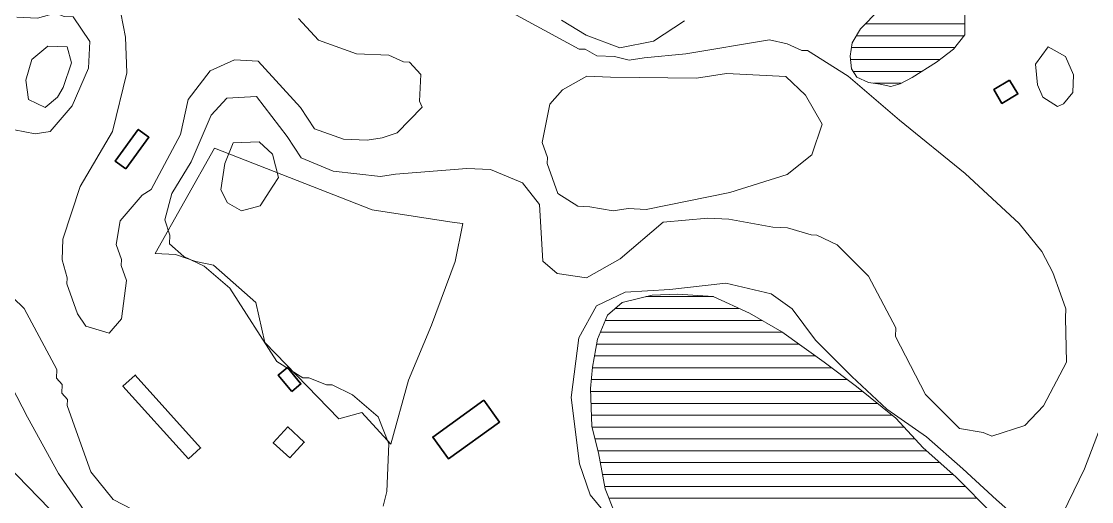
# Model space of a CAD drawing. Header units: millimetres. Extents: x 396621004 to 402046651, y 6785344214 to 6789799943.
# Drawn here: x 399194106 to 399555109, y 6786344434 to 6786506415 of the extents above; entities that cross this region are included whole.
import ezdxf

# ---------------------------------------------------------------- set-up
doc = ezdxf.new("R2010")
doc.units = ezdxf.units.MM
doc.header["$MEASUREMENT"] = 0
for name, color, linetype, lineweight in [('02 Korkeuskayrat_Kynä_nro__2', 8, 'Continuous', 15), ('02 Rakennelmat_Kynä_nro__7', 7, 'Continuous', 35), ('02 Suot_Kynä_nro__101', 252, 'Continuous', 15)]:
    doc.layers.add(name, color=color, linetype=linetype, lineweight=lineweight)
for name, color, linetype, lineweight, true_color in [('02 Maaston rajat_Kynä_nro__82', 7, 'Continuous', 20, 0xaaaaaa), ('02 Maatalousmaa_Kynä_nro__102', 7, 'Continuous', 15, 0xcccccc), ('02 Suot_Kynä_nro__102', 7, 'Continuous', 15, 0xcccccc), ('02 Vesialueet_Kynä_nro__105', 7, 'Continuous', 15, 0xcae6ff)]:
    doc.layers.add(name, color=color, linetype=linetype, lineweight=lineweight, true_color=true_color)
pattern_1 = [(0, (1245072124.6, 6788065563.7), (0, 4000), [])]

msp = doc.modelspace()

# ---------------------------------------------------------------- hatches: boundary and pattern name
at = {"layer": '02 Suot_Kynä_nro__102', "linetype": 'Continuous', "lineweight": 15, "true_color": 0xcccccc}
h = msp.add_hatch(dxfattribs=at)
h.set_pattern_fill('KAJO___suo', color=254, style=0, pattern_type=2)
h.set_pattern_definition(pattern_1)
h.paths.add_polyline_path([(399502845.45, 6786492616.25), (399508573.45, 6786497097.28), (399512313.5, 6786501928.38), (399512372.46, 6786508429.87), (399510258.16, 6786513921.13), (399503494.06, 6786516381.69), (399497479.66, 6786516171.64), (399489359.37, 6786514061.16), (399483420.78, 6786510340.31), (399477103.13, 6786503878.83), (399474331.79, 6786499227.77), (399473615.79, 6786494706.73), (399474079.09, 6786490375.74), (399475949.11, 6786487635.11), (399479840.78, 6786485804.7), (399483791.42, 6786485284.58), (399487396.69, 6786484464.39), (399490580.79, 6786485354.59), (399494590.39, 6786487505.08)])
h = msp.add_hatch(dxfattribs=at)
h.set_pattern_fill('KAJO___suo', color=254, style=0, pattern_type=2)
h.set_pattern_definition(pattern_1)
h.paths.add_polyline_path([(399394333.51, 6786340581.47), (399400179.44, 6786332029.52), (399404913.47, 6786326288.2), (399409841.24, 6786319536.66), (399413252.77, 6786312355.01), (399414120.39, 6786304553.23), (399411045.8, 6786292680.51), (399406353.89, 6786283638.44), (399399210.74, 6786275716.63), (399391823.3, 6786268064.88), (399382793.28, 6786262483.6), (399374672.99, 6786255121.92), (399368043.67, 6786245529.73), (399372457.6, 6786247000.06), (399374841.46, 6786247590.2), (399377435.91, 6786248020.3), (399379735.53, 6786248340.37), (399385573.04, 6786248580.42), (399388007.44, 6786248810.48), (399390585.04, 6786249100.54), (399394274.55, 6786249950.74), (399396447.82, 6786250550.87), (399397829.28, 6786250870.95), (399398966.46, 6786250990.98), (399400179.44, 6786251040.99), (399402580.15, 6786250850.94), (399403927.92, 6786250810.93), (399405140.9, 6786250930.96), (399408409.23, 6786251871.18), (399409495.87, 6786252141.24), (399410624.62, 6786252901.41), (399411846.04, 6786253941.65), (399412966.37, 6786254631.81), (399414010.88, 6786255331.97), (399416091.5, 6786257372.44), (399417169.71, 6786258412.67), (399417826.74, 6786259502.92), (399418273.19, 6786260673.19), (399418500.63, 6786261723.43), (399419561.99, 6786262623.64), (399420648.63, 6786262823.68), (399421827.92, 6786263373.81), (399423007.22, 6786263913.93), (399425138.37, 6786265804.36), (399426208.16, 6786266714.57), (399427084.2, 6786267854.83), (399427522.23, 6786268955.09), (399427909.71, 6786270275.39), (399428221.38, 6786271525.67), (399429409.1, 6786273916.22), (399431043.26, 6786277477.03), (399432079.36, 6786279737.55), (399432677.43, 6786281107.87), (399433351.31, 6786282408.16), (399435221.34, 6786284458.63), (399437184.02, 6786286789.17), (399438060.07, 6786287989.44), (399438944.54, 6786289269.73), (399441336.82, 6786291710.29), (399443501.67, 6786293950.8), (399444588.3, 6786295071.06), (399445514.89, 6786296061.29), (399447325.95, 6786298261.79), (399448210.42, 6786299532.08), (399450897.53, 6786303012.88), (399452270.56, 6786305103.36), (399453138.19, 6786306173.6), (399453643.6, 6786307193.83), (399455311.46, 6786309334.32), (399455606.28, 6786310374.56), (399456532.87, 6786311364.79), (399457670.05, 6786312275), (399460096.02, 6786314135.42), (399461241.63, 6786315185.66), (399462311.41, 6786316095.87), (399465722.94, 6786318026.31), (399468030.99, 6786319326.61), (399469142.9, 6786319946.75), (399470322.19, 6786320426.86), (399472579.7, 6786321167.03), (399474820.36, 6786321627.14), (399475974.38, 6786321887.19), (399477128.41, 6786322087.24), (399479630.19, 6786322307.29), (399481053.77, 6786322337.3), (399482393.11, 6786322227.27), (399483597.68, 6786322207.27), (399484667.47, 6786322267.28), (399485728.83, 6786322247.28), (399488180.08, 6786321767.17), (399489233.02, 6786321617.13), (399490285.96, 6786321527.11), (399492585.59, 6786321847.19), (399493798.57, 6786321957.21), (399494868.36, 6786322017.22), (399497134.29, 6786321907.2), (399502769.64, 6786321387.08), (399508623.99, 6786320846.96), (399513071.61, 6786320566.89), (399515615.52, 6786320366.85), (399516862.2, 6786320046.77), (399517957.26, 6786319536.66), (399519043.9, 6786318886.51), (399520189.5, 6786318086.33), (399521175.05, 6786317086.1), (399523045.08, 6786314735.56), (399526498.72, 6786309984.47), (399530668.37, 6786304393.19), (399532277.27, 6786302282.71), (399533321.78, 6786301132.45), (399534290.49, 6786299922.17), (399535739.34, 6786297601.64), (399536345.83, 6786296351.35), (399537036.56, 6786295161.08), (399537651.48, 6786294040.82), (399537996.84, 6786293020.59), (399538375.9, 6786290580.03), (399538990.82, 6786285908.96), (399539513.08, 6786283528.42), (399539917.41, 6786282288.14), (399540178.54, 6786281127.87), (399540195.39, 6786278717.32), (399539934.26, 6786276326.77), (399539192.99, 6786274116.27), (399538089.5, 6786271855.75), (399535806.73, 6786267284.7), (399534560.04, 6786265034.19), (399533187.01, 6786262943.71), (399532066.68, 6786260413.13), (399530803.15, 6786257952.57), (399530348.28, 6786256712.28), (399530045.03, 6786255532.01), (399529649.13, 6786253291.5), (399529564.89, 6786252231.26), (399529295.34, 6786248840.48), (399529093.17, 6786246299.9), (399529008.94, 6786245249.66), (399529067.9, 6786244179.42), (399529876.56, 6786241908.9), (399530221.93, 6786240818.65), (399530398.82, 6786239528.35), (399530457.78, 6786238458.11), (399530255.62, 6786235917.53), (399530162.96, 6786234787.27), (399529842.87, 6786233707.02), (399535174.96, 6786234797.27), (399541576.85, 6786237747.95), (399546841.55, 6786242999.15), (399552316.85, 6786252751.38), (399553369.79, 6786258962.8), (399556932.94, 6786265304.25), (399562660.95, 6786275046.48), (399562029.18, 6786282588.2), (399557977.46, 6786292060.37), (399552561.13, 6786304343.18), (399547717.6, 6786312845.13), (399545704.38, 6786317696.24), (399540304.89, 6786325227.96), (399531628.66, 6786332159.55), (399521747.85, 6786340151.37), (399509339.99, 6786352784.26), (399498305.16, 6786362586.51), (399489022.43, 6786372548.79), (399475763.79, 6786383211.22), (399464905.86, 6786391513.12), (399450627.98, 6786401715.46), (399439660.54, 6786408016.9), (399427412.72, 6786413618.18), (399415442.88, 6786414448.37), (399406909.85, 6786414108.29), (399396776.34, 6786411597.72), (399391814.88, 6786407326.74), (399388411.77, 6786399224.89), (399386710.22, 6786389792.73), (399386103.72, 6786382561.08), (399386491.21, 6786369768.15), (399388807.68, 6786360886.12), (399390980.95, 6786348753.34)])

# ---------------------------------------------------------------- linework, layer by layer
at = {"layer": '02 Korkeuskayrat_Kynä_nro__2', "color": 8, "linetype": 'Continuous', "lineweight": 15, "flags": 128}
for points in [[(399287632.64, 6786507439.65), (399294304.08, 6786500127.97), (399307107.84, 6786495526.92), (399318100.55, 6786495026.81), (399323003.05, 6786492796.3), (399324999.42, 6786492706.27), (399328806.86, 6786488525.32), (399328394.11, 6786479533.26), (399329303.85, 6786477492.79), (399320897.17, 6786468870.82), (399315809.35, 6786467100.42), (399310772.08, 6786466330.24), (399302778.15, 6786466700.32), (399292922.62, 6786470151.11), (399288255.98, 6786477372.77), (399273952.82, 6786493046.35), (399271956.45, 6786493136.37), (399265967.32, 6786493416.44), (399257788.07, 6786489785.61), (399250333.24, 6786480113.39), (399247789.33, 6786468220.67), (399237925.38, 6786449656.43), (399234833.94, 6786447796), (399227429.66, 6786439124.02), (399226065.05, 6786431172.2), (399227833.99, 6786426091.03), (399227741.33, 6786424090.58), (399229510.27, 6786418999.41), (399227909.8, 6786406066.45), (399223689.61, 6786401255.35), (399215788.34, 6786403615.89), (399212974.88, 6786407746.84), (399209437, 6786417919.16), (399209529.65, 6786419919.62), (399207802.83, 6786426011.02), (399208122.92, 6786433002.62), (399213943.58, 6786450756.68), (399224809.94, 6786469280.92), (399229720.86, 6786489075.44), (399229274.41, 6786501108.2), (399226831.59, 6786513230.97)], [(399191798.12, 6786469791.03), (399198747.53, 6786468470.73), (399203784.81, 6786469240.91), (399211189.09, 6786477912.89), (399216782.31, 6786490665.81), (399217195.07, 6786499657.86), (399211568.15, 6786507929.76), (399208569.37, 6786508059.79), (399205621.14, 6786509200.05), (399199530.92, 6786507479.65), (399192539.39, 6786507799.73)], [(399355888.52, 6786511310.53), (399382262.59, 6786497087.28), (399384258.97, 6786496997.26), (399388167.49, 6786494816.76), (399394156.62, 6786494536.69), (399399109.66, 6786493306.41), (399404146.93, 6786494076.59), (399418231.07, 6786495436.9), (399446475.17, 6786500147.98), (399452422.19, 6786498867.68), (399457324.68, 6786496647.18), (399459329.48, 6786496547.15), (399472941.91, 6786487915.18), (399490285.96, 6786473101.79), (399512481.97, 6786455067.66), (399530727.34, 6786438213.81), (399538308.52, 6786428851.67), (399541981.18, 6786421670.02), (399544659.86, 6786414548.39), (399546428.8, 6786409457.23), (399546294.02, 6786406456.54), (399546605.69, 6786391433.11), (399538923.43, 6786376759.75), (399532605.78, 6786370048.21), (399521436.18, 6786366557.41), (399518479.52, 6786367687.67), (399510536.13, 6786369057.99), (399499054.86, 6786380600.63), (399488938.2, 6786400085.08), (399489072.97, 6786403075.77), (399479857.63, 6786420519.76), (399469328.22, 6786431022.16), (399462471.46, 6786434332.92), (399460475.08, 6786434422.94), (399452573.81, 6786436793.48), (399447578.66, 6786437023.54), (399432685.85, 6786439704.15), (399425694.32, 6786440034.22), (399410616.2, 6786438723.92), (399396035.07, 6786426371.1), (399384722.26, 6786419889.62), (399374782.5, 6786421339.95), (399369972.66, 6786425570.92), (399368843.91, 6786444645.28), (399363166.45, 6786451906.94), (399352367.48, 6786456407.97), (399344373.55, 6786456778.05), (399320256.98, 6786454877.62), (399315219.7, 6786454117.45), (399299273.96, 6786455847.84), (399288474.99, 6786460348.87), (399283799.93, 6786467570.52), (399273405.29, 6786481063.61), (399263364.44, 6786480523.49), (399258099.74, 6786474752.17), (399251369.34, 6786459048.57), (399244874.79, 6786448336.12), (399242457.24, 6786439434.09), (399244226.18, 6786434342.92), (399244091.4, 6786431352.24), (399248901.24, 6786427121.27), (399255758, 6786423800.51), (399264425.81, 6786416398.82), (399280312.59, 6786391643.15), (399289073.06, 6786386231.92), (399291069.44, 6786386141.89), (399296974.34, 6786383871.38), (399298970.71, 6786383781.35), (399305827.47, 6786380460.6), (399314495.28, 6786373048.9), (399318083.71, 6786363876.8), (399317342.43, 6786347893.14), (399316121.02, 6786342942.01)], [(399376307.16, 6786506839.51), (399384604.33, 6786501738.34), (399395942.41, 6786497507.37), (399407297.33, 6786499787.89), (399417835.17, 6786506609.46)], [(399534147.29, 6786335260.25), (399523036.65, 6786344982.48), (399511707, 6786355474.88), (399499383.38, 6786366257.35), (399486006.81, 6786375579.48), (399474197.02, 6786386582), (399461940.78, 6786398864.81), (399454123.74, 6786409457.23), (399447073.24, 6786414508.38), (399431708.72, 6786418149.22), (399412848.44, 6786415938.71), (399397795.59, 6786415068.51), (399388100.1, 6786410467.46), (399382153.09, 6786399695), (399379567.06, 6786379530.38), (399382397.37, 6786357125.26), (399385968.95, 6786346712.87), (399396700.53, 6786333749.91)], [(399237824.3, 6786338531), (399225113.19, 6786345122.51), (399217540.43, 6786354474.65), (399213092.81, 6786366697.45), (399209554.92, 6786376869.77), (399209647.58, 6786378870.23), (399207735.44, 6786380960.71), (399207878.64, 6786383961.4), (399205966.5, 6786386041.87), (399206109.7, 6786389042.56), (399195041.18, 6786409577.26), (399187367.34, 6786416938.94)], [(399219115.63, 6786335920.41), (399206598.26, 6786353964.53), (399196119.39, 6786372928.87), (399187316.8, 6786390072.79)]]:
    msp.add_lwpolyline(points, dxfattribs=at)
for points in [[(399211054.31, 6786492476.22), (399209521.23, 6786497797.44), (399203026.69, 6786498067.5), (399197585.09, 6786493536.46), (399195546.59, 6786486614.88), (399196532.14, 6786480063.38), (399202175.91, 6786477322.76), (399206320.29, 6786480903.57), (399208207.16, 6786484084.3)], [(399543556.38, 6786477662.83), (399538696, 6786480893.57), (399536884.94, 6786484984.51), (399536202.63, 6786492016.12), (399540473.36, 6786497827.45), (399546336.14, 6786494556.7), (399549056.94, 6786488425.3), (399548778.97, 6786482433.92), (399545594.87, 6786478573.04)], [(399464198.28, 6786471801.49), (399458638.75, 6786481563.73), (399451916.78, 6786487885.17), (399431936.16, 6786488795.38), (399421861.61, 6786487255.03), (399392842.55, 6786487585.1), (399384848.62, 6786487955.19), (399376627.25, 6786483324.13), (399372398.64, 6786478513.03), (399369804.19, 6786465620.08), (399371573.13, 6786460538.92), (399371480.47, 6786458538.46), (399375018.36, 6786448366.13), (399381832.99, 6786444045.14), (399385825.75, 6786443865.1), (399393769.14, 6786442494.79), (399398814.83, 6786443264.96), (399404803.96, 6786442994.9), (399433098.61, 6786448696.21), (399452405.34, 6786454817.61), (399460719.37, 6786461449.12)], [(399278846.9, 6786461599.16), (399274264.49, 6786465800.12), (399265495.6, 6786465410.03), (399262707.41, 6786458518.45), (399261334.37, 6786449566.41), (399263659.27, 6786445215.41), (399268300.63, 6786442514.79), (399274626.71, 6786444255.19), (399278905.86, 6786450836.7), (399280775.88, 6786453757.36)]]:
    msp.add_lwpolyline(points, close=True, dxfattribs=at)
at = {"layer": '02 Maaston rajat_Kynä_nro__82', "color": 253, "linetype": 'Continuous', "lineweight": 20, "true_color": 0xaaaaaa, "flags": 128}
for points in [[(399490580.79, 6786485354.59), (399494590.39, 6786487505.08), (399502845.45, 6786492616.25), (399508573.45, 6786497097.28), (399512313.5, 6786501928.38), (399512372.46, 6786508429.87), (399510258.16, 6786513921.13), (399503494.06, 6786516381.69), (399497479.66, 6786516171.64), (399489359.37, 6786514061.16), (399483420.78, 6786510340.31), (399477103.13, 6786503878.83), (399474331.79, 6786499227.77)], [(399474331.79, 6786499227.77), (399473615.79, 6786494706.73), (399474079.09, 6786490375.74), (399475949.11, 6786487635.11), (399479840.78, 6786485804.7), (399483791.42, 6786485284.58), (399487396.69, 6786484464.39), (399490580.79, 6786485354.59)], [(399394333.51, 6786340581.47), (399390980.95, 6786348753.34), (399388807.68, 6786360886.12), (399386491.21, 6786369768.15), (399386103.72, 6786382561.08), (399386710.22, 6786389792.73), (399388411.77, 6786399224.89), (399391814.88, 6786407326.74), (399396776.34, 6786411597.72), (399406909.85, 6786414108.29), (399415442.88, 6786414448.37), (399427412.72, 6786413618.18), (399439660.54, 6786408016.9), (399450627.98, 6786401715.46), (399464905.86, 6786391513.12), (399475763.79, 6786383211.22), (399489022.43, 6786372548.79), (399498305.16, 6786362586.51), (399509339.99, 6786352784.26), (399521747.85, 6786340151.37)]]:
    msp.add_lwpolyline(points, dxfattribs=at)
msp.add_lwpolyline([(399340102.82, 6786438543.88), (399312372.55, 6786442904.88), (399259220.07, 6786463659.63), (399239180.49, 6786428101.49), (399246121.48, 6786427781.42), (399252969.81, 6786425480.89), (399258874.7, 6786424210.6), (399263650.84, 6786420019.65), (399273194.71, 6786411637.73), (399276210.33, 6786398134.64), (399301127.14, 6786372298.73), (399308969.44, 6786374469.22), (399318774.44, 6786363796.78), (399324645.64, 6786385431.73), (399332454.25, 6786403945.97), (399340389.22, 6786425440.89), (399342966.82, 6786438233.81)], close=True, dxfattribs=at)
at = {"layer": '02 Maatalousmaa_Kynä_nro__102', "color": 254, "linetype": 'Continuous', "lineweight": 15, "true_color": 0xcccccc, "flags": 128}
msp.add_lwpolyline([(399340102.82, 6786438543.88), (399342966.82, 6786438233.81), (399340389.22, 6786425440.89), (399332454.25, 6786403945.97), (399324645.64, 6786385431.73), (399318774.44, 6786363796.78), (399308969.44, 6786374469.22), (399301127.14, 6786372298.73), (399276210.33, 6786398134.64), (399273194.71, 6786411637.73), (399263650.84, 6786420019.65), (399258874.7, 6786424210.6), (399252969.81, 6786425480.89), (399246121.48, 6786427781.42), (399239180.49, 6786428101.49), (399259220.07, 6786463659.63), (399312372.55, 6786442904.88)], close=True, dxfattribs=at)
at = {"layer": '02 Rakennelmat_Kynä_nro__7', "color": 7, "linetype": 'Continuous', "lineweight": 35, "flags": 128}
for points in [[(399527442.16, 6786486624.88), (399530238.77, 6786481953.81), (399524881.41, 6786478743.08), (399522084.79, 6786483414.15)], [(399527442.16, 6786486624.88), (399522084.79, 6786483414.15), (399524881.41, 6786478743.08), (399530238.77, 6786481953.81)], [(399229341.8, 6786456628.02), (399225744.95, 6786459248.62), (399233545.14, 6786469961.07), (399237133.57, 6786467340.47)], [(399229341.8, 6786456628.02), (399237133.57, 6786467340.47), (399233545.14, 6786469961.07), (399225744.95, 6786459248.62)], [(399285274.05, 6786381600.86), (399280750.61, 6786387132.12), (399283850.47, 6786389672.7), (399288382.33, 6786384141.44)], [(399285274.05, 6786381600.86), (399280750.61, 6786387132.12), (399283850.47, 6786389672.7), (399288382.33, 6786384141.44)], [(399250442.75, 6786358815.64), (399228373.09, 6786383411.27), (399232492.2, 6786387112.12), (399254561.85, 6786362516.49)], [(399250442.75, 6786358815.64), (399228373.09, 6786383411.27), (399232492.2, 6786387112.12), (399254561.85, 6786362516.49)], [(399350067.86, 6786378640.18), (399355425.22, 6786371228.48), (399338224.37, 6786358805.64), (399332867, 6786366217.34)], [(399350067.86, 6786378640.18), (399332867, 6786366217.34), (399338224.37, 6786358805.64), (399355425.22, 6786371228.48)], [(399284600.17, 6786359145.72), (399279040.64, 6786364306.9), (399283968.4, 6786369608.11), (399289519.51, 6786364456.93)], [(399284600.17, 6786359145.72), (399279040.64, 6786364306.9), (399283968.4, 6786369608.11), (399289519.51, 6786364456.93)]]:
    msp.add_lwpolyline(points, close=True, dxfattribs=at)
at = {"layer": '02 Suot_Kynä_nro__101', "color": 252, "linetype": 'Continuous', "lineweight": 15, "flags": 128}
msp.add_lwpolyline([(399474331.79, 6786499227.77), (399477103.13, 6786503878.83), (399483420.78, 6786510340.31), (399489359.37, 6786514061.16), (399497479.66, 6786516171.64), (399503494.06, 6786516381.69), (399510258.16, 6786513921.13), (399512372.46, 6786508429.87), (399512313.5, 6786501928.38), (399508573.45, 6786497097.28), (399502845.45, 6786492616.25), (399494590.39, 6786487505.08), (399490580.79, 6786485354.59), (399487396.69, 6786484464.39), (399483791.42, 6786485284.58), (399479840.78, 6786485804.7), (399475949.11, 6786487635.11), (399474079.09, 6786490375.74), (399473615.79, 6786494706.73)], close=True, dxfattribs=at)
msp.add_lwpolyline([(399394333.51, 6786340581.47), (399390980.95, 6786348753.34), (399388807.68, 6786360886.12), (399386491.21, 6786369768.15), (399386103.72, 6786382561.08), (399386710.22, 6786389792.73), (399388411.77, 6786399224.89), (399391814.88, 6786407326.74), (399396776.34, 6786411597.72), (399406909.85, 6786414108.29), (399415442.88, 6786414448.37), (399427412.72, 6786413618.18), (399439660.54, 6786408016.9), (399450627.98, 6786401715.46), (399464905.86, 6786391513.12), (399475763.79, 6786383211.22), (399489022.43, 6786372548.79), (399498305.16, 6786362586.51), (399509339.99, 6786352784.26), (399521747.85, 6786340151.37)], dxfattribs=at)
at = {"layer": '02 Vesialueet_Kynä_nro__105', "color": 254, "linetype": 'Continuous', "lineweight": 15, "true_color": 0xcae6ff, "flags": 128}
for points in [[(399530668.37, 6786304393.19), (399543606.92, 6786336660.57), (399552771.72, 6786355454.87), (399561582.73, 6786378750.2), (399564968.99, 6786383741.35), (399592640.29, 6786406736.61), (399603885.71, 6786415928.71), (399606833.95, 6786418249.24), (399612764.11, 6786419619.55), (399616849.52, 6786420999.87), (399621945.76, 6786420729.81), (399626856.68, 6786421830.06), (399628254.99, 6786425060.8), (399625896.4, 6786465860.13), (399615198.51, 6786480483.48), (399608737.66, 6786484834.47), (399604382.7, 6786486314.81)], [(399241303.22, 6786287169.25), (399224986.83, 6786317326.15), (399211003.77, 6786334340.04), (399181403.48, 6786364676.98), (399137533.73, 6786404025.99), (399090909.48, 6786399855.03)]]:
    msp.add_lwpolyline(points, dxfattribs=at)

doc.saveas('drawing.dxf')
